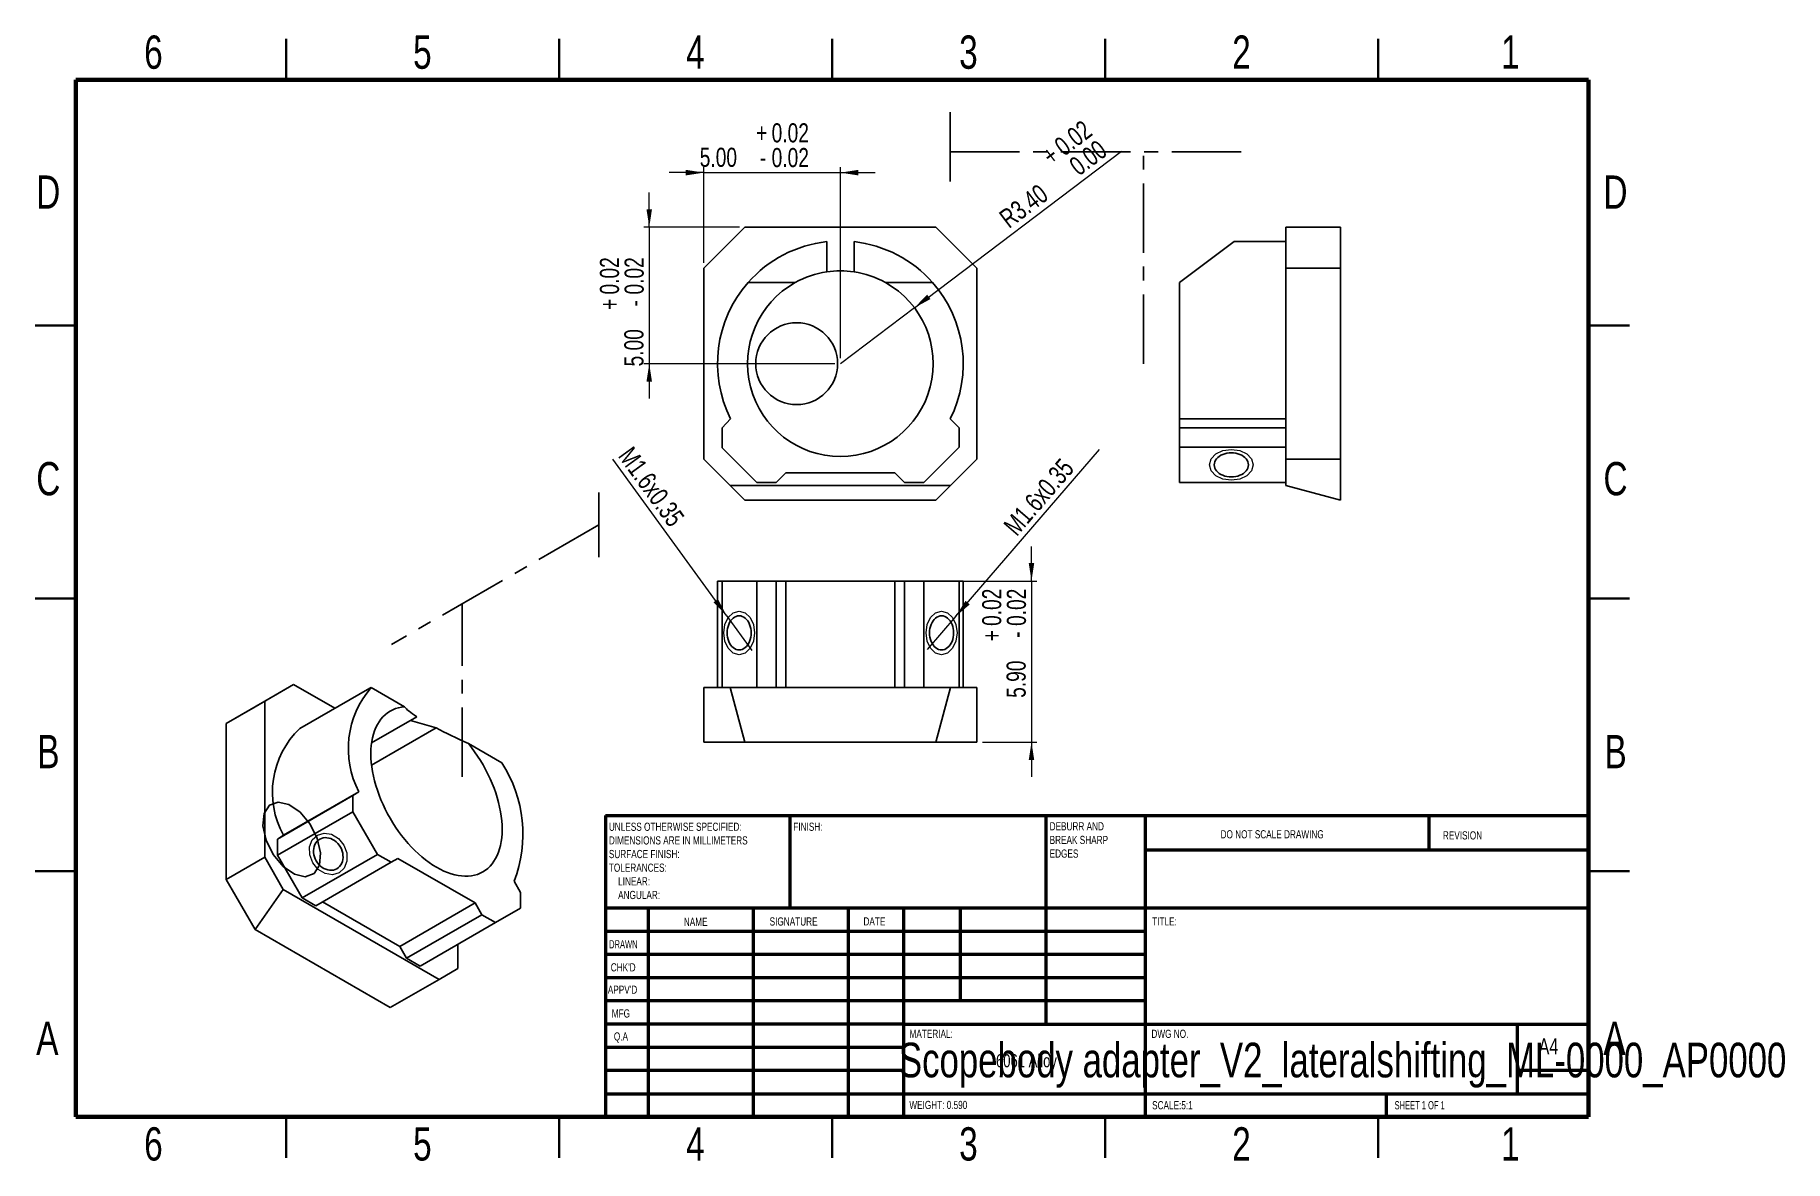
# Model space of a CAD drawing. Header units: millimetres. Extents: x 2 to 323, y 2 to 208.
import ezdxf

# ---------------------------------------------------------------- set-up
doc = ezdxf.new("R2010")
doc.units = ezdxf.units.MM
doc.linetypes.add('CENTERX2', pattern=[20.32, 12.7, -2.54, 2.54, -2.54])
doc.styles.add('SLDTEXTSTYLE0', font='TXT', dxfattribs={"width": 0.75})
doc.styles.add('SLDTEXTSTYLE1', font='TXT', dxfattribs={"width": 0.686449})
doc.styles.add('SLDTEXTSTYLE2', font='TXT', dxfattribs={"width": 0.6875})
doc.dimstyles.new('SLDDIMSTYLE0', dxfattribs={"dimtxt": 3.5, "dimasz": 3.302, "dimexe": 0, "dimexo": 0.0625, "dimgap": 0.875, "dimtad": 1, "dimlfac": 0.2, "dimrnd": 1e-09, "dimzin": 4, "dimdsep": 46, "dimtxsty": 'SLDTEXTSTYLE0', "dimsah": 1, "dimcen": 0.09, "dimadec": 0, "dimazin": 1, "dimtol": 1, "dimtp": 0.02, "dimtm": 0.02, "dimtfac": 1, "dimtmove": 0, "dimatfit": 0, "dimfxl": 0, "dimfrac": 2, "dimtolj": 1, "dimarcsym": 0})
doc.dimstyles.new('SLDDIMSTYLE1', dxfattribs={"dimtxt": 3.5, "dimasz": 3.302, "dimexe": 0, "dimexo": 0.0625, "dimgap": 0.875, "dimtad": 1, "dimlfac": 0.2, "dimrnd": 1e-09, "dimzin": 4, "dimdsep": 46, "dimtxsty": 'SLDTEXTSTYLE0', "dimsah": 1, "dimcen": 0, "dimadec": 0, "dimazin": 1, "dimtol": 1, "dimtp": 0.02, "dimtfac": 1, "dimtofl": 0, "dimtmove": 0, "dimatfit": 3, "dimfxl": 0, "dimfrac": 2, "dimtolj": 1, "dimtzin": 0, "dimarcsym": 0})
doc.dimstyles.new('SLDDIMSTYLE2', dxfattribs={"dimtxt": 3.5, "dimasz": 3.302, "dimexe": 0, "dimexo": 0.0625, "dimgap": 0.875, "dimtad": 1, "dimlfac": 0.2, "dimrnd": 1e-09, "dimzin": 12, "dimdsep": 46, "dimtxsty": 'SLDTEXTSTYLE0', "dimblk1": 'NONE', "dimsah": 1, "dimcen": 0, "dimadec": 0, "dimazin": 3, "dimtfac": 1, "dimtmove": 0, "dimatfit": 3, "dimldrblk": 'NONE', "dimfxl": 0, "dimfrac": 2, "dimtolj": 1, "dimtzin": 12, "dimarcsym": 0})

# ---------------------------------------------------------------- blocks, each defined once
blk = doc.blocks.new('SW_NOTE_0')
at = {"color": 0, "linetype": 'Continuous', "lineweight": 0, "char_height": 1.5, "attachment_point": 1, "style": 'SLDTEXTSTYLE0'}
for s, insert in [('UNLESS OTHERWISE SPECIFIED:', (0, 1.93)), ('SURFACE FINISH:', (0, -3.07)), ('DIMENSIONS ARE IN MILLIMETERS', (0, -0.57)), ('TOLERANCES:', (0, -5.57)), ('LINEAR:', (1.69, -8.07)), ('ANGULAR:', (1.69, -10.57))]:
    blk.add_mtext(s, dxfattribs=dict(at, insert=insert))
blk = doc.blocks.new('SW_NOTE_0_1')
at = {"color": 0, "linetype": 'Continuous', "lineweight": 0, "char_height": 1.5, "attachment_point": 1, "style": 'SLDTEXTSTYLE0'}
for s, insert in [('DEBURR AND', (0, 1.93)), ('BREAK SHARP', (0, -0.57)), ('EDGES', (0, -3.07))]:
    blk.add_mtext(s, dxfattribs=dict(at, insert=insert))
blk = doc.blocks.new('_D')
at = {"color": 7, "linetype": 'Continuous', "lineweight": 0}
for p, q in [((114.99, 172.99), (114.99, 179.34)), ((131.49, 172.99), (113.99, 172.99)), ((114.99, 172.99), (114.99, 147.99)), ((148.99, 147.99), (113.99, 147.99)), ((114.99, 147.99), (114.99, 141.64))]:
    blk.add_line(p, q, dxfattribs=at)
at = {"color": 7, "linetype": 'Continuous', "lineweight": 18}
for points in [[(114.99, 172.99), (115.49, 176.29), (114.48, 176.29)], [(114.99, 147.99), (114.48, 144.69), (115.49, 144.69)]]:
    blk.add_solid(points, dxfattribs=at)
at = {"color": 7, "linetype": 'Continuous', "lineweight": 18, "char_height": 3.5, "attachment_point": 1, "rotation": 90, "style": 'SLDTEXTSTYLE0'}
for s, insert in [('0.02', (105.95, 160.66)), ('0.02', (110.47, 160.66)), ('+', (105.95, 157.84)), ('-', (110.47, 158.47)), ('5.00', (110.42, 147.49))]:
    blk.add_mtext(s, dxfattribs=dict(at, insert=insert))
blk = doc.blocks.new('_D_1')
at = {"color": 7, "linetype": 'Continuous', "lineweight": 0}
for p, q in [((124.99, 182.99), (118.64, 182.99)), ((124.99, 166.49), (124.99, 183.99)), ((124.99, 182.99), (149.99, 182.99)), ((149.99, 148.99), (149.99, 183.99)), ((149.99, 182.99), (156.34, 182.99))]:
    blk.add_line(p, q, dxfattribs=at)
at = {"color": 7, "linetype": 'Continuous', "lineweight": 18}
for points in [[(124.99, 182.99), (121.68, 183.5), (121.68, 182.48)], [(149.99, 182.99), (153.29, 182.48), (153.29, 183.5)]]:
    blk.add_solid(points, dxfattribs=at)
at = {"color": 7, "linetype": 'Continuous', "lineweight": 18, "char_height": 3.5, "attachment_point": 1, "style": 'SLDTEXTSTYLE0'}
for s, insert in [('+', (134.57, 192.03)), ('0.02', (137.4, 192.03)), ('5.00', (124.23, 187.55)), ('0.02', (137.4, 187.5)), ('-', (135.21, 187.5))]:
    blk.add_mtext(s, dxfattribs=dict(at, insert=insert))
blk = doc.blocks.new('_D_2')
at = {"color": 7, "linetype": 'Continuous', "lineweight": 0}
for q in [(201.49, 186.92), (149.99, 147.99)]:
    blk.add_line((163.55, 158.24), q, dxfattribs=at)
at = {"color": 7, "linetype": 'Continuous', "lineweight": 18}
blk.add_solid([(163.55, 158.24), (166.49, 159.83), (165.87, 160.64)], dxfattribs=at)
at = {"color": 7, "linetype": 'Continuous', "lineweight": 18, "char_height": 3.5, "attachment_point": 1, "rotation": 37.0875, "style": 'SLDTEXTSTYLE0'}
for s, insert in [('0.02', (188.83, 188.66)), ('+', (186.57, 186.95)), ('0.00', (191.56, 185.05)), ('R3.40', (178.76, 175.44))]:
    blk.add_mtext(s, dxfattribs=dict(at, insert=insert))
blk = doc.blocks.new('_D_3')
at = {"color": 7, "linetype": 'Continuous', "lineweight": 0}
for q in [(197.44, 132.27), (165.91, 95.65)]:
    blk.add_line((171.13, 101.71), q, dxfattribs=at)
at = {"color": 7, "linetype": 'Continuous', "lineweight": 18}
blk.add_solid([(171.13, 101.71), (173.67, 103.88), (172.9, 104.55)], dxfattribs=at)
at = {"color": 7, "linetype": 'Continuous', "lineweight": 18, "insert": (179.64, 118.5), "char_height": 3.5, "attachment_point": 1, "rotation": 49.2726, "style": 'SLDTEXTSTYLE0'}
blk.add_mtext('M1.6x0.35', dxfattribs=at)
blk = doc.blocks.new('_None')
blk = doc.blocks.new('_D_4')
at = {"color": 7, "linetype": 'Continuous', "lineweight": 0}
for q in [(108.34, 130.47), (133.8, 95.44)]:
    blk.add_line((129.1, 101.92), q, dxfattribs=at)
at = {"color": 7, "linetype": 'Continuous', "lineweight": 18}
blk.add_solid([(129.1, 101.92), (127.57, 104.89), (126.75, 104.29)], dxfattribs=at)
at = {"color": 7, "linetype": 'Continuous', "lineweight": 18, "insert": (111.98, 133.12), "char_height": 3.5, "attachment_point": 1, "rotation": 306.0107, "style": 'SLDTEXTSTYLE0'}
blk.add_mtext('M1.6x0.35', dxfattribs=at)
blk = doc.blocks.new('_D_5')
at = {"color": 7, "linetype": 'Continuous', "lineweight": 0}
for p, q in [((184.99, 108.18), (184.99, 114.53)), ((167.99, 108.18), (185.99, 108.18)), ((184.99, 108.18), (184.99, 78.68)), ((175.99, 78.68), (185.99, 78.68)), ((184.99, 78.68), (184.99, 72.33))]:
    blk.add_line(p, q, dxfattribs=at)
at = {"color": 7, "linetype": 'Continuous', "lineweight": 18}
for points in [[(184.99, 108.18), (185.49, 111.48), (184.48, 111.48)], [(184.99, 78.68), (184.48, 75.38), (185.49, 75.38)]]:
    blk.add_solid(points, dxfattribs=at)
at = {"color": 7, "linetype": 'Continuous', "lineweight": 18, "char_height": 3.5, "attachment_point": 1, "rotation": 90, "style": 'SLDTEXTSTYLE0'}
for s, insert in [('0.02', (175.95, 99.95)), ('0.02', (180.47, 99.95)), ('+', (175.95, 97.12)), ('-', (180.47, 97.76)), ('5.90', (180.42, 86.78))]:
    blk.add_mtext(s, dxfattribs=dict(at, insert=insert))

msp = doc.modelspace()

# ---------------------------------------------------------------- linework, layer by layer
at = {"color": 7, "linetype": 'Continuous', "lineweight": 35}
for p, q in [((48.5, 200), (48.5, 207.5)), ((98.5, 200), (98.5, 207.5)), ((148.5, 207.5), (148.5, 200)), ((148.5, 200), (148.5, 207.5)), ((198.5, 200), (198.5, 207.5)), ((248.5, 200), (248.5, 207.5)), ((10, 155), (2.5, 155)), ((287, 155), (294.5, 155)), ((2.5, 105), (10, 105)), ((10, 105), (2.5, 105)), ((294.5, 105), (287, 105)), ((287, 105), (294.5, 105)), ((10, 55), (2.5, 55)), ((287, 55), (294.5, 55)), ((48.5, 10), (48.5, 2.5)), ((98.5, 10), (98.5, 2.5)), ((148.5, 2.5), (148.5, 10)), ((148.5, 10), (148.5, 2.5)), ((198.5, 10), (198.5, 2.5)), ((248.5, 10), (248.5, 2.5))]:
    msp.add_line(p, q, dxfattribs=at)
at = {"color": 7, "linetype": 'Continuous', "lineweight": 70}
for p, q in [((10, 10), (10, 200)), ((10, 200), (287, 200)), ((287, 200), (287, 10)), ((287, 10), (10, 10))]:
    msp.add_line(p, q, dxfattribs=at)
at = {"color": 7, "linetype": 'CENTERX2'}
for p, q in [((170.069, 194.039), (170.069, 179.539)), ((170.069, 186.789), (223.733, 186.789)), ((205.475, 147.989), (205.475, 186.789)), ((105.74, 124.377), (105.74, 112.537)), ((105.74, 118.457), (67.794, 96.552)), ((80.705, 72.323), (80.705, 104.005))]:
    msp.add_line(p, q, dxfattribs=at)
at = {"color": 7, "linetype": 'Continuous', "lineweight": 25}
for p, q in [((132.486, 172.989), (124.986, 165.489)), ((132.486, 172.989), (167.486, 172.989)), ((147.486, 170.349), (147.486, 164.804)), ((152.486, 164.804), (152.486, 170.349)), ((174.986, 165.489), (167.486, 172.989)), ((212.085, 162.849), (222.085, 170.349)), ((231.585, 170.349), (222.085, 170.349)), ((231.585, 165.489), (231.585, 172.989)), ((231.585, 172.989), (241.585, 172.989)), ((241.585, 172.989), (241.585, 165.489)), ((124.986, 130.489), (124.986, 165.489)), ((174.986, 165.489), (174.986, 130.489)), ((241.585, 165.489), (231.585, 165.489)), ((231.585, 165.489), (231.585, 130.489)), ((241.585, 165.489), (241.585, 130.489)), ((133.092, 162.849), (141.73, 162.849)), ((158.242, 162.849), (166.88, 162.849)), ((212.085, 137.885), (212.085, 162.849)), ((129.884, 137.881), (128.314, 136.225)), ((171.754, 136.221), (170.09, 137.885)), ((212.085, 137.885), (231.585, 137.885)), ((212.085, 136.221), (212.085, 137.885)), ((128.314, 136.225), (128.314, 132.592)), ((171.754, 132.685), (171.754, 136.221)), ((212.085, 136.221), (231.585, 136.221)), ((212.085, 132.685), (212.085, 136.221)), ((128.314, 132.592), (134.684, 126.222)), ((165.289, 126.221), (171.754, 132.685)), ((231.585, 132.685), (212.085, 132.685)), ((212.085, 126.221), (212.085, 132.685)), ((124.986, 130.489), (129.807, 125.668)), ((170.166, 125.668), (174.986, 130.489)), ((231.585, 130.489), (241.585, 130.489)), ((231.585, 125.668), (231.585, 130.489)), ((241.585, 130.489), (241.585, 122.989)), ((129.807, 125.668), (170.166, 125.668)), ((129.807, 125.668), (132.486, 122.989)), ((134.684, 126.222), (138.22, 126.222)), ((138.22, 126.222), (139.986, 127.989)), ((139.986, 127.989), (159.986, 127.989)), ((159.986, 127.989), (161.754, 126.221)), ((161.754, 126.221), (165.289, 126.221)), ((167.486, 122.989), (170.166, 125.668)), ((212.085, 126.221), (231.585, 126.221)), ((241.585, 122.989), (231.585, 125.668)), ((167.486, 122.989), (132.486, 122.989)), ((127.486, 108.18), (127.486, 88.68)), ((127.486, 108.18), (128.314, 108.18)), ((128.314, 108.18), (128.314, 88.68)), ((128.314, 108.18), (134.684, 108.18)), ((134.684, 88.68), (134.684, 108.18)), ((134.684, 108.18), (138.22, 108.18)), ((138.22, 108.18), (138.22, 88.68)), ((138.22, 108.18), (139.986, 108.18)), ((139.986, 108.18), (139.986, 88.68)), ((139.986, 108.18), (159.986, 108.18)), ((159.986, 108.18), (159.986, 88.68)), ((159.986, 108.18), (161.754, 108.18)), ((161.754, 88.68), (161.754, 108.18)), ((161.754, 108.18), (165.289, 108.18)), ((165.289, 108.18), (165.289, 88.68)), ((165.289, 108.18), (171.754, 108.18)), ((171.754, 88.68), (171.754, 108.18)), ((171.754, 108.18), (172.486, 108.18)), ((172.486, 88.68), (172.486, 108.18)), ((42.797, 85.14), (49.868, 89.222)), ((49.868, 89.222), (44.565, 86.159)), ((49.868, 89.222), (57.421, 84.861)), ((63.791, 88.539), (50.993, 81.151)), ((64.085, 88.655), (70.193, 85.129)), ((124.986, 78.68), (124.986, 88.68)), ((124.986, 88.68), (129.807, 88.68)), ((129.807, 88.68), (170.166, 88.68)), ((129.807, 88.68), (132.486, 78.68)), ((167.486, 78.68), (170.166, 88.68)), ((170.166, 88.68), (174.986, 88.68)), ((174.986, 88.68), (174.986, 78.68)), ((44.565, 86.159), (37.493, 82.077)), ((37.493, 82.077), (42.797, 85.14)), ((44.565, 57.58), (44.565, 86.159)), ((37.493, 53.498), (37.493, 82.077)), ((64.14, 74.45), (75.956, 81.271)), ((72.42, 83.312), (64.141, 78.532)), ((75.956, 81.271), (71.243, 82.632)), ((81.869, 78.389), (87.977, 74.863)), ((132.486, 78.68), (124.986, 78.68)), ((167.486, 78.68), (132.486, 78.68)), ((174.986, 78.68), (167.486, 78.68)), ((46.918, 60.906), (60.706, 68.866)), ((48.028, 61.617), (61.817, 69.577)), ((61.817, 69.577), (60.706, 68.866)), ((60.706, 68.866), (60.706, 65.9)), ((60.706, 65.9), (46.918, 57.94)), ((60.706, 65.9), (65.211, 58.098)), ((48.028, 61.617), (46.918, 60.906)), ((46.918, 57.94), (46.918, 60.906)), ((46.918, 57.94), (51.422, 50.138)), ((51.422, 50.138), (65.211, 58.098)), ((65.211, 58.098), (67.711, 56.654)), ((37.493, 53.498), (44.565, 57.58)), ((44.565, 57.58), (47.973, 51.676)), ((67.711, 56.654), (53.922, 48.694)), ((67.711, 56.654), (68.96, 57.376)), ((68.96, 57.376), (83.102, 49.212)), ((42.797, 44.313), (37.493, 53.498)), ((47.973, 51.676), (42.797, 44.313)), ((47.973, 51.676), (76.511, 35.202)), ((91.423, 51.13), (90.246, 53.168)), ((53.922, 48.694), (51.422, 50.138)), ((55.171, 49.416), (69.313, 41.252)), ((83.102, 49.212), (69.313, 41.252)), ((83.102, 49.212), (84.352, 47.047)), ((86.852, 45.603), (91.423, 48.243)), ((91.423, 48.243), (91.423, 51.13)), ((70.563, 39.087), (84.352, 47.047)), ((86.852, 45.603), (73.063, 37.643)), ((84.352, 47.047), (86.852, 45.603)), ((67.546, 30.025), (42.797, 44.313)), ((69.313, 41.252), (70.563, 39.087)), ((73.063, 37.643), (70.563, 39.087)), ((79.92, 41.602), (79.92, 37.17)), ((76.511, 35.202), (79.92, 37.17)), ((67.546, 30.025), (76.511, 35.202))]:
    msp.add_line(p, q, dxfattribs=at)
at = {"color": 7, "linetype": 'Continuous', "lineweight": 50}
for p, q in [((107, 65.25), (287, 65.25)), ((107, 65.25), (107, 10)), ((140.8, 48.25), (140.8, 65.25)), ((187.6, 65.25), (187.6, 27)), ((205.8, 65.25), (205.8, 10)), ((257.8, 58.875), (257.8, 65.25)), ((287, 58.875), (205.8, 58.875)), ((287, 48.25), (107, 48.25)), ((114.8, 48.25), (114.8, 10)), ((133.991, 48.25), (133.991, 10)), ((151.399, 48.25), (151.399, 10)), ((161.6, 10), (161.6, 48.25)), ((172, 31.25), (172, 48.25)), ((205.8, 44), (107, 44)), ((205.8, 39.75), (107, 39.75)), ((205.8, 35.5), (107, 35.5)), ((205.8, 31.25), (107, 31.25)), ((161.6, 27), (107, 27)), ((161.6, 27), (287, 27)), ((274, 14.25), (274, 27)), ((161.6, 22.75), (107, 22.75)), ((161.6, 18.5), (107, 18.5)), ((287, 18.5), (274, 18.5)), ((107, 14.25), (287, 14.25)), ((250, 10), (250, 14.25))]:
    msp.add_line(p, q, dxfattribs=at)
at = {"color": 7, "linetype": 'Continuous', "lineweight": 18, "flags": 128}
for points in [[(225.585, 129.453), (225.28, 128.371), (224.413, 127.453), (223.116, 126.84), (221.585, 126.625), (220.054, 126.84), (218.756, 127.453), (217.889, 128.371), (217.585, 129.453), (217.889, 130.535), (218.756, 131.453), (220.054, 132.066), (221.585, 132.281), (223.116, 132.066), (224.413, 131.453), (225.28, 130.535), (225.585, 129.453)], [(131.452, 94.68), (130.369, 94.985), (129.452, 95.852), (128.839, 97.149), (128.623, 98.68), (128.839, 100.211), (129.452, 101.509), (130.369, 102.376), (131.452, 102.68), (132.534, 102.376), (133.452, 101.509), (134.065, 100.211), (134.28, 98.68), (134.065, 97.149), (133.452, 95.852), (132.534, 94.985), (131.452, 94.68)], [(168.522, 94.68), (167.439, 94.985), (166.522, 95.852), (165.908, 97.149), (165.693, 98.68), (165.908, 100.211), (166.522, 101.509), (167.439, 102.376), (168.522, 102.68), (169.604, 102.376), (170.522, 101.509), (171.135, 100.211), (171.35, 98.68), (171.135, 97.149), (170.522, 95.852), (169.604, 94.985), (168.522, 94.68)], [(53.379, 56.546), (52.829, 57.996), (52.793, 59.473), (53.277, 60.754), (54.208, 61.643), (55.442, 62.004), (56.793, 61.782), (58.055, 61.013), (59.036, 59.811), (59.586, 58.361), (59.622, 56.883), (59.138, 55.603), (58.208, 54.714), (56.973, 54.353), (55.622, 54.574), (54.36, 55.344), (53.379, 56.546)]]:
    msp.add_lwpolyline(points, dxfattribs=at)
at = {"color": 7, "linetype": 'Continuous', "lineweight": 25, "flags": 128}
for points in [[(221.585, 131.663), (221.177, 131.644), (220.776, 131.587), (220.389, 131.495), (220.022, 131.367), (219.682, 131.206), (219.375, 131.016), (219.106, 130.798), (218.878, 130.558), (218.698, 130.299), (218.566, 130.025), (218.487, 129.741), (218.46, 129.453), (218.487, 129.165), (218.566, 128.881), (218.698, 128.607), (218.878, 128.348), (219.106, 128.108), (219.375, 127.891), (219.682, 127.7), (220.022, 127.539), (220.389, 127.412), (220.776, 127.319), (221.177, 127.262), (221.585, 127.243), (221.993, 127.262), (222.394, 127.319), (222.781, 127.412), (223.147, 127.539), (223.487, 127.7), (223.794, 127.891), (224.064, 128.108), (224.291, 128.348), (224.472, 128.607), (224.603, 128.881), (224.683, 129.165), (224.71, 129.453), (224.683, 129.741), (224.603, 130.025), (224.472, 130.299), (224.291, 130.558), (224.064, 130.798), (223.794, 131.016), (223.487, 131.206), (223.147, 131.367), (222.781, 131.495), (222.394, 131.587), (221.993, 131.644), (221.585, 131.663)], [(133.661, 98.68), (133.643, 99.088), (133.586, 99.489), (133.493, 99.876), (133.365, 100.243), (133.205, 100.583), (133.014, 100.89), (132.797, 101.159), (132.557, 101.387), (132.297, 101.567), (132.024, 101.699), (131.74, 101.778), (131.452, 101.805), (131.163, 101.778), (130.88, 101.699), (130.606, 101.567), (130.347, 101.387), (130.107, 101.159), (129.889, 100.89), (129.699, 100.583), (129.538, 100.243), (129.41, 99.876), (129.317, 99.489), (129.261, 99.088), (129.242, 98.68), (129.261, 98.272), (129.317, 97.871), (129.41, 97.484), (129.538, 97.118), (129.699, 96.778), (129.889, 96.471), (130.107, 96.201), (130.347, 95.974), (130.606, 95.793), (130.88, 95.662), (131.163, 95.582), (131.452, 95.555), (131.74, 95.582), (132.024, 95.662), (132.297, 95.793), (132.557, 95.974), (132.797, 96.201), (133.014, 96.471), (133.205, 96.778), (133.365, 97.118), (133.493, 97.484), (133.586, 97.871), (133.643, 98.272), (133.661, 98.68)], [(170.731, 98.68), (170.712, 99.088), (170.656, 99.489), (170.563, 99.876), (170.435, 100.243), (170.275, 100.583), (170.084, 100.89), (169.867, 101.159), (169.626, 101.387), (169.367, 101.567), (169.093, 101.699), (168.81, 101.778), (168.522, 101.805), (168.233, 101.778), (167.95, 101.699), (167.676, 101.567), (167.417, 101.387), (167.176, 101.159), (166.959, 100.89), (166.768, 100.583), (166.608, 100.243), (166.48, 99.876), (166.387, 99.489), (166.331, 99.088), (166.312, 98.68), (166.331, 98.272), (166.387, 97.871), (166.48, 97.484), (166.608, 97.118), (166.768, 96.778), (166.959, 96.471), (167.176, 96.201), (167.417, 95.974), (167.676, 95.793), (167.95, 95.662), (168.233, 95.582), (168.522, 95.555), (168.81, 95.582), (169.093, 95.662), (169.367, 95.793), (169.626, 95.974), (169.867, 96.201), (170.084, 96.471), (170.275, 96.778), (170.435, 97.118), (170.563, 97.484), (170.656, 97.871), (170.712, 98.272), (170.731, 98.68)], [(81.869, 78.389), (82.448, 77.658), (83.008, 76.901), (83.545, 76.122), (84.059, 75.322), (84.548, 74.504), (85.009, 73.671), (85.443, 72.825), (85.847, 71.97), (86.22, 71.107), (86.562, 70.239), (86.87, 69.369), (87.144, 68.5), (87.383, 67.635), (87.587, 66.776), (87.754, 65.925), (87.885, 65.087), (87.978, 64.262), (88.034, 63.455), (88.052, 62.667), (88.032, 61.901), (87.974, 61.159), (87.879, 60.443), (87.747, 59.757), (87.578, 59.101), (87.373, 58.479), (87.132, 57.891), (86.856, 57.341), (86.547, 56.829), (86.204, 56.357), (85.829, 55.927), (85.423, 55.539), (84.988, 55.197), (84.525, 54.899), (84.035, 54.648), (83.52, 54.443), (82.982, 54.287), (82.422, 54.178), (81.841, 54.118), (81.242, 54.107), (80.627, 54.145), (79.998, 54.231), (79.356, 54.365), (78.704, 54.548), (78.043, 54.778), (77.376, 55.054), (76.704, 55.376), (76.031, 55.743), (75.357, 56.154), (74.686, 56.607), (74.019, 57.101), (73.358, 57.634), (72.706, 58.205), (72.064, 58.811), (71.434, 59.452), (70.819, 60.124), (70.221, 60.827), (69.64, 61.557), (69.08, 62.312), (68.541, 63.091), (68.026, 63.889), (67.536, 64.706), (67.073, 65.539), (66.638, 66.384), (66.233, 67.239), (65.858, 68.102), (65.515, 68.97), (65.205, 69.839), (64.93, 70.708), (64.689, 71.574), (64.483, 72.434), (64.314, 73.284), (64.182, 74.123), (64.087, 74.948), (64.03, 75.757), (64.01, 76.546), (64.028, 77.313), (64.084, 78.056), (64.177, 78.773), (64.307, 79.461), (64.475, 80.118), (64.678, 80.742), (64.918, 81.331), (65.192, 81.884), (65.5, 82.398), (65.841, 82.871), (66.214, 83.303), (66.619, 83.693), (67.052, 84.038), (67.514, 84.337), (68.003, 84.591), (68.517, 84.797), (69.054, 84.956), (69.613, 85.067), (70.193, 85.129)], [(57.77, 55.472), (58.045, 55.662), (58.289, 55.894), (58.497, 56.166), (58.666, 56.472), (58.792, 56.808), (58.875, 57.167), (58.912, 57.543), (58.902, 57.93), (58.847, 58.321), (58.746, 58.71), (58.602, 59.09), (58.417, 59.454), (58.194, 59.796), (57.938, 60.111), (57.651, 60.393), (57.34, 60.636), (57.009, 60.838), (56.665, 60.994), (56.313, 61.102), (55.959, 61.16), (55.61, 61.167), (55.27, 61.123), (54.947, 61.028), (54.645, 60.885), (54.37, 60.695), (54.126, 60.462), (53.918, 60.191), (53.75, 59.884), (53.623, 59.549), (53.54, 59.19), (53.503, 58.814), (53.513, 58.427), (53.568, 58.036), (53.669, 57.647), (53.813, 57.267), (53.998, 56.903), (54.221, 56.56), (54.478, 56.246), (54.764, 55.964), (55.075, 55.721), (55.406, 55.519), (55.75, 55.363), (56.102, 55.255), (56.456, 55.197), (56.806, 55.19), (57.145, 55.234), (57.468, 55.329), (57.77, 55.472)]]:
    msp.add_lwpolyline(points, dxfattribs=at)
at = {"color": 7, "linetype": 'Continuous', "flags": 128}
msp.add_lwpolyline([(54.586, 56.13), (53.606, 54.59), (52.004, 54.004), (50.023, 54.459), (47.964, 55.887), (46.141, 58.07), (44.832, 60.676), (44.235, 63.309), (44.443, 65.566), (45.422, 67.106), (47.025, 67.693), (49.006, 67.237), (51.065, 65.81), (52.888, 63.626), (54.197, 61.02), (54.793, 58.388), (54.586, 56.13)], dxfattribs=at)
at = {"color": 7, "linetype": 'Continuous'}
msp.add_circle((141.986, 147.989), 7.5, dxfattribs=at)
at = {"color": 7, "linetype": 'Continuous', "lineweight": 25}
for centre, radius, start, end in [((149.986, 147.989), 22.5, 96.37937, 138.66392), ((149.986, 147.989), 22.5, 41.33608, 83.62063), ((149.986, 147.989), 17, 98.45652, 119.05456), ((149.986, 147.989), 17, 81.54348, 98.45652), ((149.986, 147.989), 17, 60.94544, 81.54348), ((149.986, 147.989), 22.5, 138.66392, 206.69384), ((149.986, 147.989), 17, 119.05456, 60.94544), ((149.986, 147.989), 22.5, 333.31673, 41.33608), ((76.857, 77.463), 16.982, 138.77096, 207.6683), ((62.074, 69.477), 16.095, 133.50688, 209.23031), ((67.798, 61.786), 24.046, 338.99902, 32.94562)]:
    msp.add_arc(centre, radius, start, end, dxfattribs=at)
for major_axis, start_param, end_param in [((26.486, -10.575), 2.9835094, 3.0475381), ((20.012, -7.99), 3.3257572, 3.6852609), ((20.012, -7.99), 3.9804491, 4.3399528)]:
    msp.add_ellipse((90.042, 77.713), major_axis=major_axis, ratio=0.119714, start_param=start_param, end_param=end_param, dxfattribs=at)

# ---------------------------------------------------------------- block references
at = {"color": 7, "linetype": 'Continuous', "lineweight": 0}
for name, p in [('SW_NOTE_0', (107.594, 61.987)), ('SW_NOTE_0_1', (188.309, 62.069))]:
    msp.add_blockref(name, p, dxfattribs=at)

# ---------------------------------------------------------------- texts
for s, insert, char_height, attachment_point, style in [('6', (24.189, 208.114), 6.096, 2, 'SLDTEXTSTYLE0'), ('5', (73.439, 208.114), 6.096, 2, 'SLDTEXTSTYLE0'), ('4', (123.439, 208.114), 6.096, 2, 'SLDTEXTSTYLE0'), ('3', (173.439, 208.114), 6.096, 2, 'SLDTEXTSTYLE0'), ('2', (223.439, 208.114), 6.096, 2, 'SLDTEXTSTYLE0'), ('1', (272.689, 208.114), 6.096, 2, 'SLDTEXTSTYLE0'), ('D', (4.93, 182.476), 6.096, 2, 'SLDTEXTSTYLE0'), ('D', (291.93, 182.476), 6.096, 2, 'SLDTEXTSTYLE0'), ('C', (4.937, 129.976), 6.096, 2, 'SLDTEXTSTYLE0'), ('C', (291.937, 129.976), 6.096, 2, 'SLDTEXTSTYLE0'), ('B', (4.953, 79.976), 6.096, 2, 'SLDTEXTSTYLE0'), ('B', (291.953, 79.976), 6.096, 2, 'SLDTEXTSTYLE0'), ('FINISH:', (141.371, 63.919), 1.5, 1, 'SLDTEXTSTYLE0'), ('DO NOT SCALE DRAWING', (219.615, 62.533), 1.5, 1, 'SLDTEXTSTYLE0'), ('REVISION', (260.328, 62.335), 1.5, 1, 'SLDTEXTSTYLE0'), ('NAME', (121.322, 46.501), 1.5, 1, 'SLDTEXTSTYLE0'), ('SIGNATURE', (137.034, 46.562), 1.5, 1, 'SLDTEXTSTYLE0'), ('DATE', (154.215, 46.576), 1.5, 1, 'SLDTEXTSTYLE0'), ('TITLE:', (207.09, 46.576), 1.5, 1, 'SLDTEXTSTYLE0'), ('DRAWN', (107.643, 42.385), 1.5, 1, 'SLDTEXTSTYLE1'), ("CHK'D", (107.939, 38.162), 1.5, 1, 'SLDTEXTSTYLE0'), ("APPV'D", (107.402, 34.066), 1.5, 1, 'SLDTEXTSTYLE0'), ('MFG', (108.124, 29.716), 1.5, 1, 'SLDTEXTSTYLE0'), ('A', (4.757, 27.476), 6.096, 2, 'SLDTEXTSTYLE0'), ('MATERIAL:', (162.646, 25.986), 1.5, 1, 'SLDTEXTSTYLE0'), ('DWG NO.', (206.953, 25.986), 1.5, 1, 'SLDTEXTSTYLE0'), ('A', (291.757, 27.476), 6.096, 2, 'SLDTEXTSTYLE0'), ('Q.A', (108.509, 25.505), 1.5, 1, 'SLDTEXTSTYLE0'), ('Scopebody adapter_V2_lateralshifting_ML-0000_AP0000', (241.968, 23.607), 6.35, 2, 'SLDTEXTSTYLE0'), ('A4', (277.871, 24.406), 2.9104, 1, 'SLDTEXTSTYLE0'), ('6061 Alloy', (184.065, 21.486), 2.3813, 2, 'SLDTEXTSTYLE0'), ('WEIGHT: 0.590', (162.618, 12.949), 1.4986, 1, 'SLDTEXTSTYLE0'), ('SCALE:5:1', (207.074, 12.9), 1.5, 1, 'SLDTEXTSTYLE0'), ('SHEET 1 OF 1', (251.478, 12.9), 1.5, 1, 'SLDTEXTSTYLE2'), ('6', (24.189, 8.114), 6.096, 2, 'SLDTEXTSTYLE0'), ('5', (73.439, 8.114), 6.096, 2, 'SLDTEXTSTYLE0'), ('4', (123.439, 8.114), 6.096, 2, 'SLDTEXTSTYLE0'), ('3', (173.439, 8.114), 6.096, 2, 'SLDTEXTSTYLE0'), ('2', (223.439, 8.114), 6.096, 2, 'SLDTEXTSTYLE0'), ('1', (272.689, 8.114), 6.096, 2, 'SLDTEXTSTYLE0')]:
    msp.add_mtext(s, dxfattribs=dict(at, insert=insert, char_height=char_height, attachment_point=attachment_point, style=style))

# ---------------------------------------------------------------- dimensions: what is measured, and where the dimension line sits
at = {"color": 7, "linetype": 'Continuous', "lineweight": 18}
dim = msp.add_radius_dim(center=(149.986, 147.989), mpoint=(163.547, 158.24), dimstyle='SLDDIMSTYLE1', dxfattribs=at)
dim.commit()
dim.dimension.update_dxf_attribs({"geometry": '_D_2', "text_midpoint": (191.651, 179.485), "dimtype": 164})
dim = msp.add_linear_dim(base=(149.986, 182.989), p1=(124.986, 165.489), p2=(149.986, 147.989), dimstyle='SLDDIMSTYLE0', dxfattribs=at)
dim.commit()
dim.dimension.update_dxf_attribs({"geometry": '_D_1', "text_midpoint": (135.338, 182.989), "dimtype": 160})
for base, p1, p2, picture, middle in [((114.986, 147.989), (132.486, 172.989), (149.986, 147.989), '_D', (114.986, 158.603)), ((184.986, 78.68), (166.986, 108.18), (174.986, 78.68), '_D_5', (184.986, 97.888))]:
    dim = msp.add_linear_dim(base=base, p1=p1, p2=p2, angle=90, dimstyle='SLDDIMSTYLE0', dxfattribs=at)
    dim.commit()
    dim.dimension.update_dxf_attribs({"geometry": picture, "text_midpoint": middle, "dimtype": 160})
for p1, p2, picture, middle in [((165.912, 95.649), (171.131, 101.712), '_D_3', (190.321, 124)), ((133.803, 95.445), (129.1, 101.916), '_D_4', (114.746, 121.665))]:
    dim = msp.add_diameter_dim_2p(p1=p1, p2=p2, text='M1.6x0.35', dimstyle='SLDDIMSTYLE2', override={"dimpost": '<>'}, dxfattribs=at)
    dim.commit()
    dim.dimension.update_dxf_attribs({"geometry": picture, "text_midpoint": middle, "dimtype": 163})

doc.saveas('drawing.dxf')
